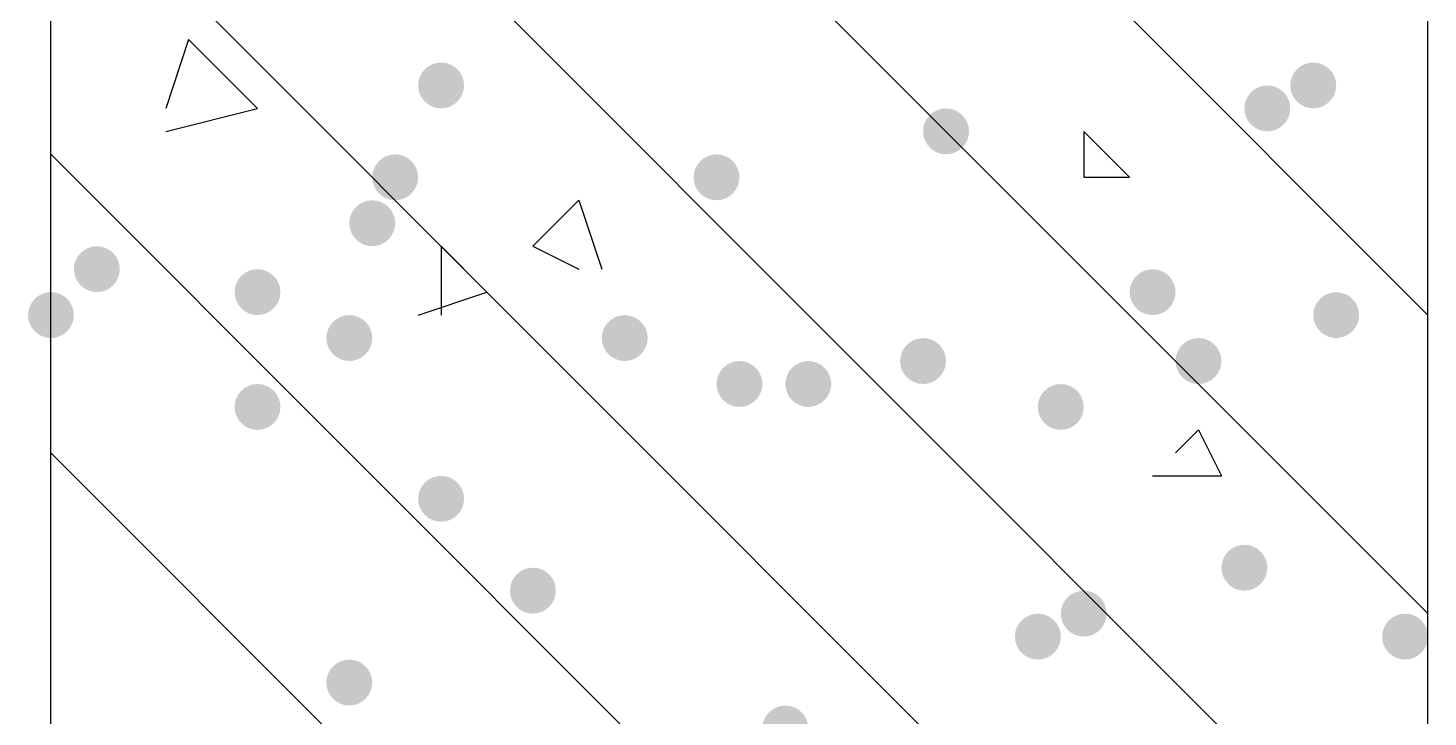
# Model space of a CAD drawing. Header units: inches. Extents: x 11 to 286, y 6 to 196.
# Drawn here: x 174.343 to 176.925, y 66.626 to 67.896 of the extents above; entities that cross this region are included whole.
import ezdxf

# ---------------------------------------------------------------- set-up
doc = ezdxf.new("R2010")
doc.units = ezdxf.units.IN
doc.header["$MEASUREMENT"] = 0
doc.layers.add('PDF_几何图形', color=7, linetype='Continuous')
doc.layers.add('PDF_实体填充', color=7, linetype='Continuous', true_color=0xffffff)

msp = doc.modelspace()

# ---------------------------------------------------------------- hatches: boundary and pattern name
at = {"layer": 'PDF_实体填充', "transparency": 33554559}
h = msp.add_hatch(color=7, dxfattribs=at)
edge = h.paths.add_edge_path(flags=0)
edge.add_spline(control_points=[(175.1471, 67.7898), (175.1471, 67.7665), (175.1281, 67.7474), (175.1048, 67.7474)], knot_values=[0, 0, 0, 0, 1, 1, 1, 1], degree=3, periodic=0)
edge.add_spline(control_points=[(175.1048, 67.7474), (175.0815, 67.7474), (175.0624, 67.7665), (175.0624, 67.7898)], knot_values=[0, 0, 0, 0, 1, 1, 1, 1], degree=3, periodic=0)
edge.add_line((175.0624, 67.7898), (175.0624, 67.7898))
edge.add_spline(control_points=[(175.0624, 67.7898), (175.0624, 67.8131), (175.0815, 67.8321), (175.1048, 67.8321)], knot_values=[0, 0, 0, 0, 1, 1, 1, 1], degree=3, periodic=0)
edge.add_spline(control_points=[(175.1048, 67.8321), (175.1281, 67.8321), (175.1471, 67.8131), (175.1471, 67.7898)], knot_values=[0, 0, 0, 0, 1, 1, 1, 1], degree=3, periodic=0)
edge.add_line((175.1471, 67.7898), (175.1471, 67.7898))
edge.add_line((175.1471, 67.7898), (175.1471, 67.7898))
h = msp.add_hatch(color=7, dxfattribs=at)
edge = h.paths.add_edge_path(flags=0)
edge.add_spline(control_points=[(176.7558, 67.7898), (176.7558, 67.7665), (176.7367, 67.7474), (176.7134, 67.7474)], knot_values=[0, 0, 0, 0, 1, 1, 1, 1], degree=3, periodic=0)
edge.add_spline(control_points=[(176.7134, 67.7474), (176.6902, 67.7474), (176.6711, 67.7665), (176.6711, 67.7898)], knot_values=[0, 0, 0, 0, 1, 1, 1, 1], degree=3, periodic=0)
edge.add_line((176.6711, 67.7898), (176.6711, 67.7898))
edge.add_spline(control_points=[(176.6711, 67.7898), (176.6711, 67.8131), (176.6902, 67.8321), (176.7134, 67.8321)], knot_values=[0, 0, 0, 0, 1, 1, 1, 1], degree=3, periodic=0)
edge.add_spline(control_points=[(176.7134, 67.8321), (176.7367, 67.8321), (176.7558, 67.8131), (176.7558, 67.7898)], knot_values=[0, 0, 0, 0, 1, 1, 1, 1], degree=3, periodic=0)
edge.add_line((176.7558, 67.7898), (176.7558, 67.7898))
edge.add_line((176.7558, 67.7898), (176.7558, 67.7898))
h = msp.add_hatch(color=7, dxfattribs=at)
edge = h.paths.add_edge_path(flags=0)
edge.add_spline(control_points=[(176.6711, 67.7474), (176.6711, 67.7242), (176.6521, 67.7051), (176.6288, 67.7051)], knot_values=[0, 0, 0, 0, 1, 1, 1, 1], degree=3, periodic=0)
edge.add_spline(control_points=[(176.6288, 67.7051), (176.6055, 67.7051), (176.5864, 67.7242), (176.5864, 67.7474)], knot_values=[0, 0, 0, 0, 1, 1, 1, 1], degree=3, periodic=0)
edge.add_line((176.5864, 67.7474), (176.5864, 67.7474))
edge.add_spline(control_points=[(176.5864, 67.7474), (176.5864, 67.7707), (176.6055, 67.7898), (176.6288, 67.7898)], knot_values=[0, 0, 0, 0, 1, 1, 1, 1], degree=3, periodic=0)
edge.add_spline(control_points=[(176.6288, 67.7898), (176.6521, 67.7898), (176.6711, 67.7707), (176.6711, 67.7474)], knot_values=[0, 0, 0, 0, 1, 1, 1, 1], degree=3, periodic=0)
edge.add_line((176.6711, 67.7474), (176.6711, 67.7474))
edge.add_line((176.6711, 67.7474), (176.6711, 67.7474))
h = msp.add_hatch(color=7, dxfattribs=at)
edge = h.paths.add_edge_path(flags=0)
edge.add_spline(control_points=[(176.0784, 67.7051), (176.0784, 67.6818), (176.0594, 67.6628), (176.0361, 67.6628)], knot_values=[0, 0, 0, 0, 1, 1, 1, 1], degree=3, periodic=0)
edge.add_spline(control_points=[(176.0361, 67.6628), (176.0128, 67.6628), (175.9938, 67.6818), (175.9938, 67.7051)], knot_values=[0, 0, 0, 0, 1, 1, 1, 1], degree=3, periodic=0)
edge.add_line((175.9938, 67.7051), (175.9938, 67.7051))
edge.add_spline(control_points=[(175.9938, 67.7051), (175.9938, 67.7284), (176.0128, 67.7474), (176.0361, 67.7474)], knot_values=[0, 0, 0, 0, 1, 1, 1, 1], degree=3, periodic=0)
edge.add_spline(control_points=[(176.0361, 67.7474), (176.0594, 67.7474), (176.0784, 67.7284), (176.0784, 67.7051)], knot_values=[0, 0, 0, 0, 1, 1, 1, 1], degree=3, periodic=0)
edge.add_line((176.0784, 67.7051), (176.0784, 67.7051))
edge.add_line((176.0784, 67.7051), (176.0784, 67.7051))
h = msp.add_hatch(color=7, dxfattribs=at)
edge = h.paths.add_edge_path(flags=0)
edge.add_spline(control_points=[(175.0624, 67.6204), (175.0624, 67.5972), (175.0434, 67.5781), (175.0201, 67.5781)], knot_values=[0, 0, 0, 0, 1, 1, 1, 1], degree=3, periodic=0)
edge.add_spline(control_points=[(175.0201, 67.5781), (174.9968, 67.5781), (174.9778, 67.5972), (174.9778, 67.6204)], knot_values=[0, 0, 0, 0, 1, 1, 1, 1], degree=3, periodic=0)
edge.add_line((174.9778, 67.6204), (174.9778, 67.6204))
edge.add_spline(control_points=[(174.9778, 67.6204), (174.9778, 67.6437), (174.9968, 67.6628), (175.0201, 67.6628)], knot_values=[0, 0, 0, 0, 1, 1, 1, 1], degree=3, periodic=0)
edge.add_spline(control_points=[(175.0201, 67.6628), (175.0434, 67.6628), (175.0624, 67.6437), (175.0624, 67.6204)], knot_values=[0, 0, 0, 0, 1, 1, 1, 1], degree=3, periodic=0)
edge.add_line((175.0624, 67.6204), (175.0624, 67.6204))
edge.add_line((175.0624, 67.6204), (175.0624, 67.6204))
h = msp.add_hatch(color=7, dxfattribs=at)
edge = h.paths.add_edge_path(flags=0)
edge.add_spline(control_points=[(175.6551, 67.6204), (175.6551, 67.5972), (175.6361, 67.5781), (175.6128, 67.5781)], knot_values=[0, 0, 0, 0, 1, 1, 1, 1], degree=3, periodic=0)
edge.add_spline(control_points=[(175.6128, 67.5781), (175.5895, 67.5781), (175.5704, 67.5972), (175.5704, 67.6204)], knot_values=[0, 0, 0, 0, 1, 1, 1, 1], degree=3, periodic=0)
edge.add_line((175.5704, 67.6204), (175.5704, 67.6204))
edge.add_spline(control_points=[(175.5704, 67.6204), (175.5704, 67.6437), (175.5895, 67.6628), (175.6128, 67.6628)], knot_values=[0, 0, 0, 0, 1, 1, 1, 1], degree=3, periodic=0)
edge.add_spline(control_points=[(175.6128, 67.6628), (175.6361, 67.6628), (175.6551, 67.6437), (175.6551, 67.6204)], knot_values=[0, 0, 0, 0, 1, 1, 1, 1], degree=3, periodic=0)
edge.add_line((175.6551, 67.6204), (175.6551, 67.6204))
edge.add_line((175.6551, 67.6204), (175.6551, 67.6204))
h = msp.add_hatch(color=7, dxfattribs=at)
edge = h.paths.add_edge_path(flags=0)
edge.add_spline(control_points=[(175.0201, 67.5358), (175.0201, 67.5125), (175.0011, 67.4934), (174.9778, 67.4934)], knot_values=[0, 0, 0, 0, 1, 1, 1, 1], degree=3, periodic=0)
edge.add_spline(control_points=[(174.9778, 67.4934), (174.9545, 67.4934), (174.9354, 67.5125), (174.9354, 67.5358)], knot_values=[0, 0, 0, 0, 1, 1, 1, 1], degree=3, periodic=0)
edge.add_line((174.9354, 67.5358), (174.9354, 67.5358))
edge.add_spline(control_points=[(174.9354, 67.5358), (174.9354, 67.5591), (174.9545, 67.5781), (174.9778, 67.5781)], knot_values=[0, 0, 0, 0, 1, 1, 1, 1], degree=3, periodic=0)
edge.add_spline(control_points=[(174.9778, 67.5781), (175.0011, 67.5781), (175.0201, 67.5591), (175.0201, 67.5358)], knot_values=[0, 0, 0, 0, 1, 1, 1, 1], degree=3, periodic=0)
edge.add_line((175.0201, 67.5358), (175.0201, 67.5358))
edge.add_line((175.0201, 67.5358), (175.0201, 67.5358))
h = msp.add_hatch(color=7, dxfattribs=at)
edge = h.paths.add_edge_path(flags=0)
edge.add_spline(control_points=[(174.5121, 67.4511), (174.5121, 67.4278), (174.4931, 67.4088), (174.4698, 67.4088)], knot_values=[0, 0, 0, 0, 1, 1, 1, 1], degree=3, periodic=0)
edge.add_spline(control_points=[(174.4698, 67.4088), (174.4465, 67.4088), (174.4274, 67.4278), (174.4274, 67.4511)], knot_values=[0, 0, 0, 0, 1, 1, 1, 1], degree=3, periodic=0)
edge.add_line((174.4274, 67.4511), (174.4274, 67.4511))
edge.add_spline(control_points=[(174.4274, 67.4511), (174.4274, 67.4744), (174.4465, 67.4934), (174.4698, 67.4934)], knot_values=[0, 0, 0, 0, 1, 1, 1, 1], degree=3, periodic=0)
edge.add_spline(control_points=[(174.4698, 67.4934), (174.4931, 67.4934), (174.5121, 67.4744), (174.5121, 67.4511)], knot_values=[0, 0, 0, 0, 1, 1, 1, 1], degree=3, periodic=0)
edge.add_line((174.5121, 67.4511), (174.5121, 67.4511))
edge.add_line((174.5121, 67.4511), (174.5121, 67.4511))
h = msp.add_hatch(color=7, dxfattribs=at)
edge = h.paths.add_edge_path(flags=0)
edge.add_spline(control_points=[(174.8084, 67.4088), (174.8084, 67.3855), (174.7894, 67.3664), (174.7661, 67.3664)], knot_values=[0, 0, 0, 0, 1, 1, 1, 1], degree=3, periodic=0)
edge.add_spline(control_points=[(174.7661, 67.3664), (174.7428, 67.3664), (174.7238, 67.3855), (174.7238, 67.4088)], knot_values=[0, 0, 0, 0, 1, 1, 1, 1], degree=3, periodic=0)
edge.add_line((174.7238, 67.4088), (174.7238, 67.4088))
edge.add_spline(control_points=[(174.7238, 67.4088), (174.7238, 67.4321), (174.7428, 67.4511), (174.7661, 67.4511)], knot_values=[0, 0, 0, 0, 1, 1, 1, 1], degree=3, periodic=0)
edge.add_spline(control_points=[(174.7661, 67.4511), (174.7894, 67.4511), (174.8084, 67.4321), (174.8084, 67.4088)], knot_values=[0, 0, 0, 0, 1, 1, 1, 1], degree=3, periodic=0)
edge.add_line((174.8084, 67.4088), (174.8084, 67.4088))
edge.add_line((174.8084, 67.4088), (174.8084, 67.4088))
h = msp.add_hatch(color=7, dxfattribs=at)
edge = h.paths.add_edge_path(flags=0)
edge.add_spline(control_points=[(176.4594, 67.4088), (176.4594, 67.3855), (176.4404, 67.3664), (176.4171, 67.3664)], knot_values=[0, 0, 0, 0, 1, 1, 1, 1], degree=3, periodic=0)
edge.add_spline(control_points=[(176.4171, 67.3664), (176.3938, 67.3664), (176.3748, 67.3855), (176.3748, 67.4088)], knot_values=[0, 0, 0, 0, 1, 1, 1, 1], degree=3, periodic=0)
edge.add_line((176.3748, 67.4088), (176.3748, 67.4088))
edge.add_spline(control_points=[(176.3748, 67.4088), (176.3748, 67.4321), (176.3938, 67.4511), (176.4171, 67.4511)], knot_values=[0, 0, 0, 0, 1, 1, 1, 1], degree=3, periodic=0)
edge.add_spline(control_points=[(176.4171, 67.4511), (176.4404, 67.4511), (176.4594, 67.4321), (176.4594, 67.4088)], knot_values=[0, 0, 0, 0, 1, 1, 1, 1], degree=3, periodic=0)
edge.add_line((176.4594, 67.4088), (176.4594, 67.4088))
edge.add_line((176.4594, 67.4088), (176.4594, 67.4088))
h = msp.add_hatch(color=7, dxfattribs=at)
edge = h.paths.add_edge_path(flags=0)
edge.add_spline(control_points=[(174.4274, 67.3664), (174.4274, 67.3432), (174.4084, 67.3241), (174.3851, 67.3241)], knot_values=[0, 0, 0, 0, 1, 1, 1, 1], degree=3, periodic=0)
edge.add_spline(control_points=[(174.3851, 67.3241), (174.3618, 67.3241), (174.3428, 67.3432), (174.3428, 67.3664)], knot_values=[0, 0, 0, 0, 1, 1, 1, 1], degree=3, periodic=0)
edge.add_line((174.3428, 67.3664), (174.3428, 67.3664))
edge.add_spline(control_points=[(174.3428, 67.3664), (174.3428, 67.3897), (174.3618, 67.4088), (174.3851, 67.4088)], knot_values=[0, 0, 0, 0, 1, 1, 1, 1], degree=3, periodic=0)
edge.add_spline(control_points=[(174.3851, 67.4088), (174.4084, 67.4088), (174.4274, 67.3897), (174.4274, 67.3664)], knot_values=[0, 0, 0, 0, 1, 1, 1, 1], degree=3, periodic=0)
edge.add_line((174.4274, 67.3664), (174.4274, 67.3664))
edge.add_line((174.4274, 67.3664), (174.4274, 67.3664))
h = msp.add_hatch(color=7, dxfattribs=at)
edge = h.paths.add_edge_path(flags=0)
edge.add_spline(control_points=[(176.7981, 67.3664), (176.7981, 67.3432), (176.7791, 67.3241), (176.7558, 67.3241)], knot_values=[0, 0, 0, 0, 1, 1, 1, 1], degree=3, periodic=0)
edge.add_spline(control_points=[(176.7558, 67.3241), (176.7325, 67.3241), (176.7134, 67.3432), (176.7134, 67.3664)], knot_values=[0, 0, 0, 0, 1, 1, 1, 1], degree=3, periodic=0)
edge.add_line((176.7134, 67.3664), (176.7134, 67.3664))
edge.add_spline(control_points=[(176.7134, 67.3664), (176.7134, 67.3897), (176.7325, 67.4088), (176.7558, 67.4088)], knot_values=[0, 0, 0, 0, 1, 1, 1, 1], degree=3, periodic=0)
edge.add_spline(control_points=[(176.7558, 67.4088), (176.7791, 67.4088), (176.7981, 67.3897), (176.7981, 67.3664)], knot_values=[0, 0, 0, 0, 1, 1, 1, 1], degree=3, periodic=0)
edge.add_line((176.7981, 67.3664), (176.7981, 67.3664))
edge.add_line((176.7981, 67.3664), (176.7981, 67.3664))
h = msp.add_hatch(color=7, dxfattribs=at)
edge = h.paths.add_edge_path(flags=0)
edge.add_spline(control_points=[(174.9778, 67.3241), (174.9778, 67.3008), (174.9587, 67.2818), (174.9354, 67.2818)], knot_values=[0, 0, 0, 0, 1, 1, 1, 1], degree=3, periodic=0)
edge.add_spline(control_points=[(174.9354, 67.2818), (174.9122, 67.2818), (174.8931, 67.3008), (174.8931, 67.3241)], knot_values=[0, 0, 0, 0, 1, 1, 1, 1], degree=3, periodic=0)
edge.add_line((174.8931, 67.3241), (174.8931, 67.3241))
edge.add_spline(control_points=[(174.8931, 67.3241), (174.8931, 67.3474), (174.9122, 67.3664), (174.9354, 67.3664)], knot_values=[0, 0, 0, 0, 1, 1, 1, 1], degree=3, periodic=0)
edge.add_spline(control_points=[(174.9354, 67.3664), (174.9587, 67.3664), (174.9778, 67.3474), (174.9778, 67.3241)], knot_values=[0, 0, 0, 0, 1, 1, 1, 1], degree=3, periodic=0)
edge.add_line((174.9778, 67.3241), (174.9778, 67.3241))
edge.add_line((174.9778, 67.3241), (174.9778, 67.3241))
h = msp.add_hatch(color=7, dxfattribs=at)
edge = h.paths.add_edge_path(flags=0)
edge.add_spline(control_points=[(175.4858, 67.3241), (175.4858, 67.3008), (175.4667, 67.2818), (175.4434, 67.2818)], knot_values=[0, 0, 0, 0, 1, 1, 1, 1], degree=3, periodic=0)
edge.add_spline(control_points=[(175.4434, 67.2818), (175.4202, 67.2818), (175.4011, 67.3008), (175.4011, 67.3241)], knot_values=[0, 0, 0, 0, 1, 1, 1, 1], degree=3, periodic=0)
edge.add_line((175.4011, 67.3241), (175.4011, 67.3241))
edge.add_spline(control_points=[(175.4011, 67.3241), (175.4011, 67.3474), (175.4202, 67.3664), (175.4434, 67.3664)], knot_values=[0, 0, 0, 0, 1, 1, 1, 1], degree=3, periodic=0)
edge.add_spline(control_points=[(175.4434, 67.3664), (175.4667, 67.3664), (175.4858, 67.3474), (175.4858, 67.3241)], knot_values=[0, 0, 0, 0, 1, 1, 1, 1], degree=3, periodic=0)
edge.add_line((175.4858, 67.3241), (175.4858, 67.3241))
edge.add_line((175.4858, 67.3241), (175.4858, 67.3241))
h = msp.add_hatch(color=7, dxfattribs=at)
edge = h.paths.add_edge_path(flags=0)
edge.add_spline(control_points=[(176.0361, 67.2818), (176.0361, 67.2585), (176.0171, 67.2394), (175.9938, 67.2394)], knot_values=[0, 0, 0, 0, 1, 1, 1, 1], degree=3, periodic=0)
edge.add_spline(control_points=[(175.9938, 67.2394), (175.9705, 67.2394), (175.9514, 67.2585), (175.9514, 67.2818)], knot_values=[0, 0, 0, 0, 1, 1, 1, 1], degree=3, periodic=0)
edge.add_line((175.9514, 67.2818), (175.9514, 67.2818))
edge.add_spline(control_points=[(175.9514, 67.2818), (175.9514, 67.3051), (175.9705, 67.3241), (175.9938, 67.3241)], knot_values=[0, 0, 0, 0, 1, 1, 1, 1], degree=3, periodic=0)
edge.add_spline(control_points=[(175.9938, 67.3241), (176.0171, 67.3241), (176.0361, 67.3051), (176.0361, 67.2818)], knot_values=[0, 0, 0, 0, 1, 1, 1, 1], degree=3, periodic=0)
edge.add_line((176.0361, 67.2818), (176.0361, 67.2818))
edge.add_line((176.0361, 67.2818), (176.0361, 67.2818))
h = msp.add_hatch(color=7, dxfattribs=at)
edge = h.paths.add_edge_path(flags=0)
edge.add_spline(control_points=[(176.5441, 67.2818), (176.5441, 67.2585), (176.5251, 67.2394), (176.5018, 67.2394)], knot_values=[0, 0, 0, 0, 1, 1, 1, 1], degree=3, periodic=0)
edge.add_spline(control_points=[(176.5018, 67.2394), (176.4785, 67.2394), (176.4594, 67.2585), (176.4594, 67.2818)], knot_values=[0, 0, 0, 0, 1, 1, 1, 1], degree=3, periodic=0)
edge.add_line((176.4594, 67.2818), (176.4594, 67.2818))
edge.add_spline(control_points=[(176.4594, 67.2818), (176.4594, 67.3051), (176.4785, 67.3241), (176.5018, 67.3241)], knot_values=[0, 0, 0, 0, 1, 1, 1, 1], degree=3, periodic=0)
edge.add_spline(control_points=[(176.5018, 67.3241), (176.5251, 67.3241), (176.5441, 67.3051), (176.5441, 67.2818)], knot_values=[0, 0, 0, 0, 1, 1, 1, 1], degree=3, periodic=0)
edge.add_line((176.5441, 67.2818), (176.5441, 67.2818))
edge.add_line((176.5441, 67.2818), (176.5441, 67.2818))
h = msp.add_hatch(color=7, dxfattribs=at)
edge = h.paths.add_edge_path(flags=0)
edge.add_spline(control_points=[(175.6974, 67.2394), (175.6974, 67.2162), (175.6784, 67.1971), (175.6551, 67.1971)], knot_values=[0, 0, 0, 0, 1, 1, 1, 1], degree=3, periodic=0)
edge.add_spline(control_points=[(175.6551, 67.1971), (175.6318, 67.1971), (175.6128, 67.2162), (175.6128, 67.2394)], knot_values=[0, 0, 0, 0, 1, 1, 1, 1], degree=3, periodic=0)
edge.add_line((175.6128, 67.2394), (175.6128, 67.2394))
edge.add_spline(control_points=[(175.6128, 67.2394), (175.6128, 67.2627), (175.6318, 67.2818), (175.6551, 67.2818)], knot_values=[0, 0, 0, 0, 1, 1, 1, 1], degree=3, periodic=0)
edge.add_spline(control_points=[(175.6551, 67.2818), (175.6784, 67.2818), (175.6974, 67.2627), (175.6974, 67.2394)], knot_values=[0, 0, 0, 0, 1, 1, 1, 1], degree=3, periodic=0)
edge.add_line((175.6974, 67.2394), (175.6974, 67.2394))
edge.add_line((175.6974, 67.2394), (175.6974, 67.2394))
h = msp.add_hatch(color=7, dxfattribs=at)
edge = h.paths.add_edge_path(flags=0)
edge.add_spline(control_points=[(175.8244, 67.2394), (175.8244, 67.2162), (175.8054, 67.1971), (175.7821, 67.1971)], knot_values=[0, 0, 0, 0, 1, 1, 1, 1], degree=3, periodic=0)
edge.add_spline(control_points=[(175.7821, 67.1971), (175.7588, 67.1971), (175.7398, 67.2162), (175.7398, 67.2394)], knot_values=[0, 0, 0, 0, 1, 1, 1, 1], degree=3, periodic=0)
edge.add_line((175.7398, 67.2394), (175.7398, 67.2394))
edge.add_spline(control_points=[(175.7398, 67.2394), (175.7398, 67.2627), (175.7588, 67.2818), (175.7821, 67.2818)], knot_values=[0, 0, 0, 0, 1, 1, 1, 1], degree=3, periodic=0)
edge.add_spline(control_points=[(175.7821, 67.2818), (175.8054, 67.2818), (175.8244, 67.2627), (175.8244, 67.2394)], knot_values=[0, 0, 0, 0, 1, 1, 1, 1], degree=3, periodic=0)
edge.add_line((175.8244, 67.2394), (175.8244, 67.2394))
edge.add_line((175.8244, 67.2394), (175.8244, 67.2394))
h = msp.add_hatch(color=7, dxfattribs=at)
edge = h.paths.add_edge_path(flags=0)
edge.add_spline(control_points=[(174.8084, 67.1971), (174.8084, 67.1738), (174.7894, 67.1548), (174.7661, 67.1548)], knot_values=[0, 0, 0, 0, 1, 1, 1, 1], degree=3, periodic=0)
edge.add_spline(control_points=[(174.7661, 67.1548), (174.7428, 67.1548), (174.7238, 67.1738), (174.7238, 67.1971)], knot_values=[0, 0, 0, 0, 1, 1, 1, 1], degree=3, periodic=0)
edge.add_line((174.7238, 67.1971), (174.7238, 67.1971))
edge.add_spline(control_points=[(174.7238, 67.1971), (174.7238, 67.2204), (174.7428, 67.2394), (174.7661, 67.2394)], knot_values=[0, 0, 0, 0, 1, 1, 1, 1], degree=3, periodic=0)
edge.add_spline(control_points=[(174.7661, 67.2394), (174.7894, 67.2394), (174.8084, 67.2204), (174.8084, 67.1971)], knot_values=[0, 0, 0, 0, 1, 1, 1, 1], degree=3, periodic=0)
edge.add_line((174.8084, 67.1971), (174.8084, 67.1971))
edge.add_line((174.8084, 67.1971), (174.8084, 67.1971))
h = msp.add_hatch(color=7, dxfattribs=at)
edge = h.paths.add_edge_path(flags=0)
edge.add_spline(control_points=[(176.2901, 67.1971), (176.2901, 67.1738), (176.2711, 67.1548), (176.2478, 67.1548)], knot_values=[0, 0, 0, 0, 1, 1, 1, 1], degree=3, periodic=0)
edge.add_spline(control_points=[(176.2478, 67.1548), (176.2245, 67.1548), (176.2054, 67.1738), (176.2054, 67.1971)], knot_values=[0, 0, 0, 0, 1, 1, 1, 1], degree=3, periodic=0)
edge.add_line((176.2054, 67.1971), (176.2054, 67.1971))
edge.add_spline(control_points=[(176.2054, 67.1971), (176.2054, 67.2204), (176.2245, 67.2394), (176.2478, 67.2394)], knot_values=[0, 0, 0, 0, 1, 1, 1, 1], degree=3, periodic=0)
edge.add_spline(control_points=[(176.2478, 67.2394), (176.2711, 67.2394), (176.2901, 67.2204), (176.2901, 67.1971)], knot_values=[0, 0, 0, 0, 1, 1, 1, 1], degree=3, periodic=0)
edge.add_line((176.2901, 67.1971), (176.2901, 67.1971))
edge.add_line((176.2901, 67.1971), (176.2901, 67.1971))
h = msp.add_hatch(color=7, dxfattribs=at)
edge = h.paths.add_edge_path(flags=0)
edge.add_spline(control_points=[(175.1471, 67.0278), (175.1471, 67.0045), (175.1281, 66.9854), (175.1048, 66.9854)], knot_values=[0, 0, 0, 0, 1, 1, 1, 1], degree=3, periodic=0)
edge.add_spline(control_points=[(175.1048, 66.9854), (175.0815, 66.9854), (175.0624, 67.0045), (175.0624, 67.0278)], knot_values=[0, 0, 0, 0, 1, 1, 1, 1], degree=3, periodic=0)
edge.add_line((175.0624, 67.0278), (175.0624, 67.0278))
edge.add_spline(control_points=[(175.0624, 67.0278), (175.0624, 67.0511), (175.0815, 67.0701), (175.1048, 67.0701)], knot_values=[0, 0, 0, 0, 1, 1, 1, 1], degree=3, periodic=0)
edge.add_spline(control_points=[(175.1048, 67.0701), (175.1281, 67.0701), (175.1471, 67.0511), (175.1471, 67.0278)], knot_values=[0, 0, 0, 0, 1, 1, 1, 1], degree=3, periodic=0)
edge.add_line((175.1471, 67.0278), (175.1471, 67.0278))
edge.add_line((175.1471, 67.0278), (175.1471, 67.0278))
h = msp.add_hatch(color=7, dxfattribs=at)
edge = h.paths.add_edge_path(flags=0)
edge.add_spline(control_points=[(176.6288, 66.9008), (176.6288, 66.8775), (176.6097, 66.8584), (176.5864, 66.8584)], knot_values=[0, 0, 0, 0, 1, 1, 1, 1], degree=3, periodic=0)
edge.add_spline(control_points=[(176.5864, 66.8584), (176.5632, 66.8584), (176.5441, 66.8775), (176.5441, 66.9008)], knot_values=[0, 0, 0, 0, 1, 1, 1, 1], degree=3, periodic=0)
edge.add_line((176.5441, 66.9008), (176.5441, 66.9008))
edge.add_spline(control_points=[(176.5441, 66.9008), (176.5441, 66.9241), (176.5632, 66.9431), (176.5864, 66.9431)], knot_values=[0, 0, 0, 0, 1, 1, 1, 1], degree=3, periodic=0)
edge.add_spline(control_points=[(176.5864, 66.9431), (176.6097, 66.9431), (176.6288, 66.9241), (176.6288, 66.9008)], knot_values=[0, 0, 0, 0, 1, 1, 1, 1], degree=3, periodic=0)
edge.add_line((176.6288, 66.9008), (176.6288, 66.9008))
edge.add_line((176.6288, 66.9008), (176.6288, 66.9008))
h = msp.add_hatch(color=7, dxfattribs=at)
edge = h.paths.add_edge_path(flags=0)
edge.add_spline(control_points=[(175.3164, 66.8584), (175.3164, 66.8352), (175.2974, 66.8161), (175.2741, 66.8161)], knot_values=[0, 0, 0, 0, 1, 1, 1, 1], degree=3, periodic=0)
edge.add_spline(control_points=[(175.2741, 66.8161), (175.2508, 66.8161), (175.2318, 66.8352), (175.2318, 66.8584)], knot_values=[0, 0, 0, 0, 1, 1, 1, 1], degree=3, periodic=0)
edge.add_line((175.2318, 66.8584), (175.2318, 66.8584))
edge.add_spline(control_points=[(175.2318, 66.8584), (175.2318, 66.8817), (175.2508, 66.9008), (175.2741, 66.9008)], knot_values=[0, 0, 0, 0, 1, 1, 1, 1], degree=3, periodic=0)
edge.add_spline(control_points=[(175.2741, 66.9008), (175.2974, 66.9008), (175.3164, 66.8817), (175.3164, 66.8584)], knot_values=[0, 0, 0, 0, 1, 1, 1, 1], degree=3, periodic=0)
edge.add_line((175.3164, 66.8584), (175.3164, 66.8584))
edge.add_line((175.3164, 66.8584), (175.3164, 66.8584))
h = msp.add_hatch(color=7, dxfattribs=at)
edge = h.paths.add_edge_path(flags=0)
edge.add_spline(control_points=[(176.3324, 66.8161), (176.3324, 66.7928), (176.3134, 66.7738), (176.2901, 66.7738)], knot_values=[0, 0, 0, 0, 1, 1, 1, 1], degree=3, periodic=0)
edge.add_spline(control_points=[(176.2901, 66.7738), (176.2668, 66.7738), (176.2478, 66.7928), (176.2478, 66.8161)], knot_values=[0, 0, 0, 0, 1, 1, 1, 1], degree=3, periodic=0)
edge.add_line((176.2478, 66.8161), (176.2478, 66.8161))
edge.add_spline(control_points=[(176.2478, 66.8161), (176.2478, 66.8394), (176.2668, 66.8584), (176.2901, 66.8584)], knot_values=[0, 0, 0, 0, 1, 1, 1, 1], degree=3, periodic=0)
edge.add_spline(control_points=[(176.2901, 66.8584), (176.3134, 66.8584), (176.3324, 66.8394), (176.3324, 66.8161)], knot_values=[0, 0, 0, 0, 1, 1, 1, 1], degree=3, periodic=0)
edge.add_line((176.3324, 66.8161), (176.3324, 66.8161))
edge.add_line((176.3324, 66.8161), (176.3324, 66.8161))
h = msp.add_hatch(color=7, dxfattribs=at)
edge = h.paths.add_edge_path(flags=0)
edge.add_spline(control_points=[(176.2478, 66.7738), (176.2478, 66.7505), (176.2287, 66.7314), (176.2054, 66.7314)], knot_values=[0, 0, 0, 0, 1, 1, 1, 1], degree=3, periodic=0)
edge.add_spline(control_points=[(176.2054, 66.7314), (176.1822, 66.7314), (176.1631, 66.7505), (176.1631, 66.7738)], knot_values=[0, 0, 0, 0, 1, 1, 1, 1], degree=3, periodic=0)
edge.add_line((176.1631, 66.7738), (176.1631, 66.7738))
edge.add_spline(control_points=[(176.1631, 66.7738), (176.1631, 66.7971), (176.1822, 66.8161), (176.2054, 66.8161)], knot_values=[0, 0, 0, 0, 1, 1, 1, 1], degree=3, periodic=0)
edge.add_spline(control_points=[(176.2054, 66.8161), (176.2287, 66.8161), (176.2478, 66.7971), (176.2478, 66.7738)], knot_values=[0, 0, 0, 0, 1, 1, 1, 1], degree=3, periodic=0)
edge.add_line((176.2478, 66.7738), (176.2478, 66.7738))
edge.add_line((176.2478, 66.7738), (176.2478, 66.7738))
h = msp.add_hatch(color=7, dxfattribs=at)
edge = h.paths.add_edge_path(flags=0)
edge.add_spline(control_points=[(176.9251, 66.7738), (176.9251, 66.7505), (176.9061, 66.7314), (176.8828, 66.7314)], knot_values=[0, 0, 0, 0, 1, 1, 1, 1], degree=3, periodic=0)
edge.add_spline(control_points=[(176.8828, 66.7314), (176.8595, 66.7314), (176.8404, 66.7505), (176.8404, 66.7738)], knot_values=[0, 0, 0, 0, 1, 1, 1, 1], degree=3, periodic=0)
edge.add_line((176.8404, 66.7738), (176.8404, 66.7738))
edge.add_spline(control_points=[(176.8404, 66.7738), (176.8404, 66.7971), (176.8595, 66.8161), (176.8828, 66.8161)], knot_values=[0, 0, 0, 0, 1, 1, 1, 1], degree=3, periodic=0)
edge.add_spline(control_points=[(176.8828, 66.8161), (176.9061, 66.8161), (176.9251, 66.7971), (176.9251, 66.7738)], knot_values=[0, 0, 0, 0, 1, 1, 1, 1], degree=3, periodic=0)
edge.add_line((176.9251, 66.7738), (176.9251, 66.7738))
edge.add_line((176.9251, 66.7738), (176.9251, 66.7738))
h = msp.add_hatch(color=7, dxfattribs=at)
edge = h.paths.add_edge_path(flags=0)
edge.add_spline(control_points=[(174.9778, 66.6891), (174.9778, 66.6658), (174.9587, 66.6468), (174.9354, 66.6468)], knot_values=[0, 0, 0, 0, 1, 1, 1, 1], degree=3, periodic=0)
edge.add_spline(control_points=[(174.9354, 66.6468), (174.9122, 66.6468), (174.8931, 66.6658), (174.8931, 66.6891)], knot_values=[0, 0, 0, 0, 1, 1, 1, 1], degree=3, periodic=0)
edge.add_line((174.8931, 66.6891), (174.8931, 66.6891))
edge.add_spline(control_points=[(174.8931, 66.6891), (174.8931, 66.7124), (174.9122, 66.7314), (174.9354, 66.7314)], knot_values=[0, 0, 0, 0, 1, 1, 1, 1], degree=3, periodic=0)
edge.add_spline(control_points=[(174.9354, 66.7314), (174.9587, 66.7314), (174.9778, 66.7124), (174.9778, 66.6891)], knot_values=[0, 0, 0, 0, 1, 1, 1, 1], degree=3, periodic=0)
edge.add_line((174.9778, 66.6891), (174.9778, 66.6891))
edge.add_line((174.9778, 66.6891), (174.9778, 66.6891))
h = msp.add_hatch(color=7, dxfattribs=at)
edge = h.paths.add_edge_path(flags=0)
edge.add_spline(control_points=[(175.7821, 66.6044), (175.7821, 66.5812), (175.7631, 66.5621), (175.7398, 66.5621)], knot_values=[0, 0, 0, 0, 1, 1, 1, 1], degree=3, periodic=0)
edge.add_spline(control_points=[(175.7398, 66.5621), (175.7165, 66.5621), (175.6974, 66.5812), (175.6974, 66.6044)], knot_values=[0, 0, 0, 0, 1, 1, 1, 1], degree=3, periodic=0)
edge.add_line((175.6974, 66.6044), (175.6974, 66.6044))
edge.add_spline(control_points=[(175.6974, 66.6044), (175.6974, 66.6277), (175.7165, 66.6468), (175.7398, 66.6468)], knot_values=[0, 0, 0, 0, 1, 1, 1, 1], degree=3, periodic=0)
edge.add_spline(control_points=[(175.7398, 66.6468), (175.7631, 66.6468), (175.7821, 66.6277), (175.7821, 66.6044)], knot_values=[0, 0, 0, 0, 1, 1, 1, 1], degree=3, periodic=0)
edge.add_line((175.7821, 66.6044), (175.7821, 66.6044))
edge.add_line((175.7821, 66.6044), (175.7821, 66.6044))

# ---------------------------------------------------------------- linework, layer by layer
at = {"layer": 'PDF_几何图形'}
for p, q in [((174.3851, 65.5884), (174.3851, 70.5414)), ((174.3851, 69.9064), (176.9251, 67.3664)), ((174.3851, 69.3561), (176.9251, 66.8161)), ((174.3851, 68.7634), (176.9251, 66.2234)), ((174.3851, 68.2131), (176.9251, 65.6731)), ((176.9251, 65.5884), (176.9251, 68.0014)), ((174.6391, 67.8744), (174.5968, 67.7474)), ((174.6391, 67.8744), (174.7661, 67.7474)), ((174.5968, 67.7051), (174.7661, 67.7474)), ((176.2901, 67.7051), (176.3748, 67.6204)), ((176.2901, 67.7051), (176.2901, 67.6204)), ((174.3851, 67.6628), (176.4594, 65.5884)), ((176.2901, 67.6204), (176.3748, 67.6204)), ((175.3588, 67.5781), (175.2741, 67.4934)), ((175.3588, 67.5781), (175.4011, 67.4511)), ((175.1048, 67.4934), (175.1894, 67.4088)), ((175.1048, 67.4934), (175.1048, 67.3664)), ((175.2741, 67.4934), (175.3588, 67.4511)), ((175.0624, 67.3664), (175.1894, 67.4088)), ((176.5018, 67.1548), (176.4594, 67.1124)), ((176.5018, 67.1548), (176.5441, 67.0701)), ((174.3851, 67.1124), (175.9091, 65.5884)), ((176.4171, 67.0701), (176.5441, 67.0701))]:
    msp.add_line(p, q, dxfattribs=at)

doc.saveas('drawing.dxf')
